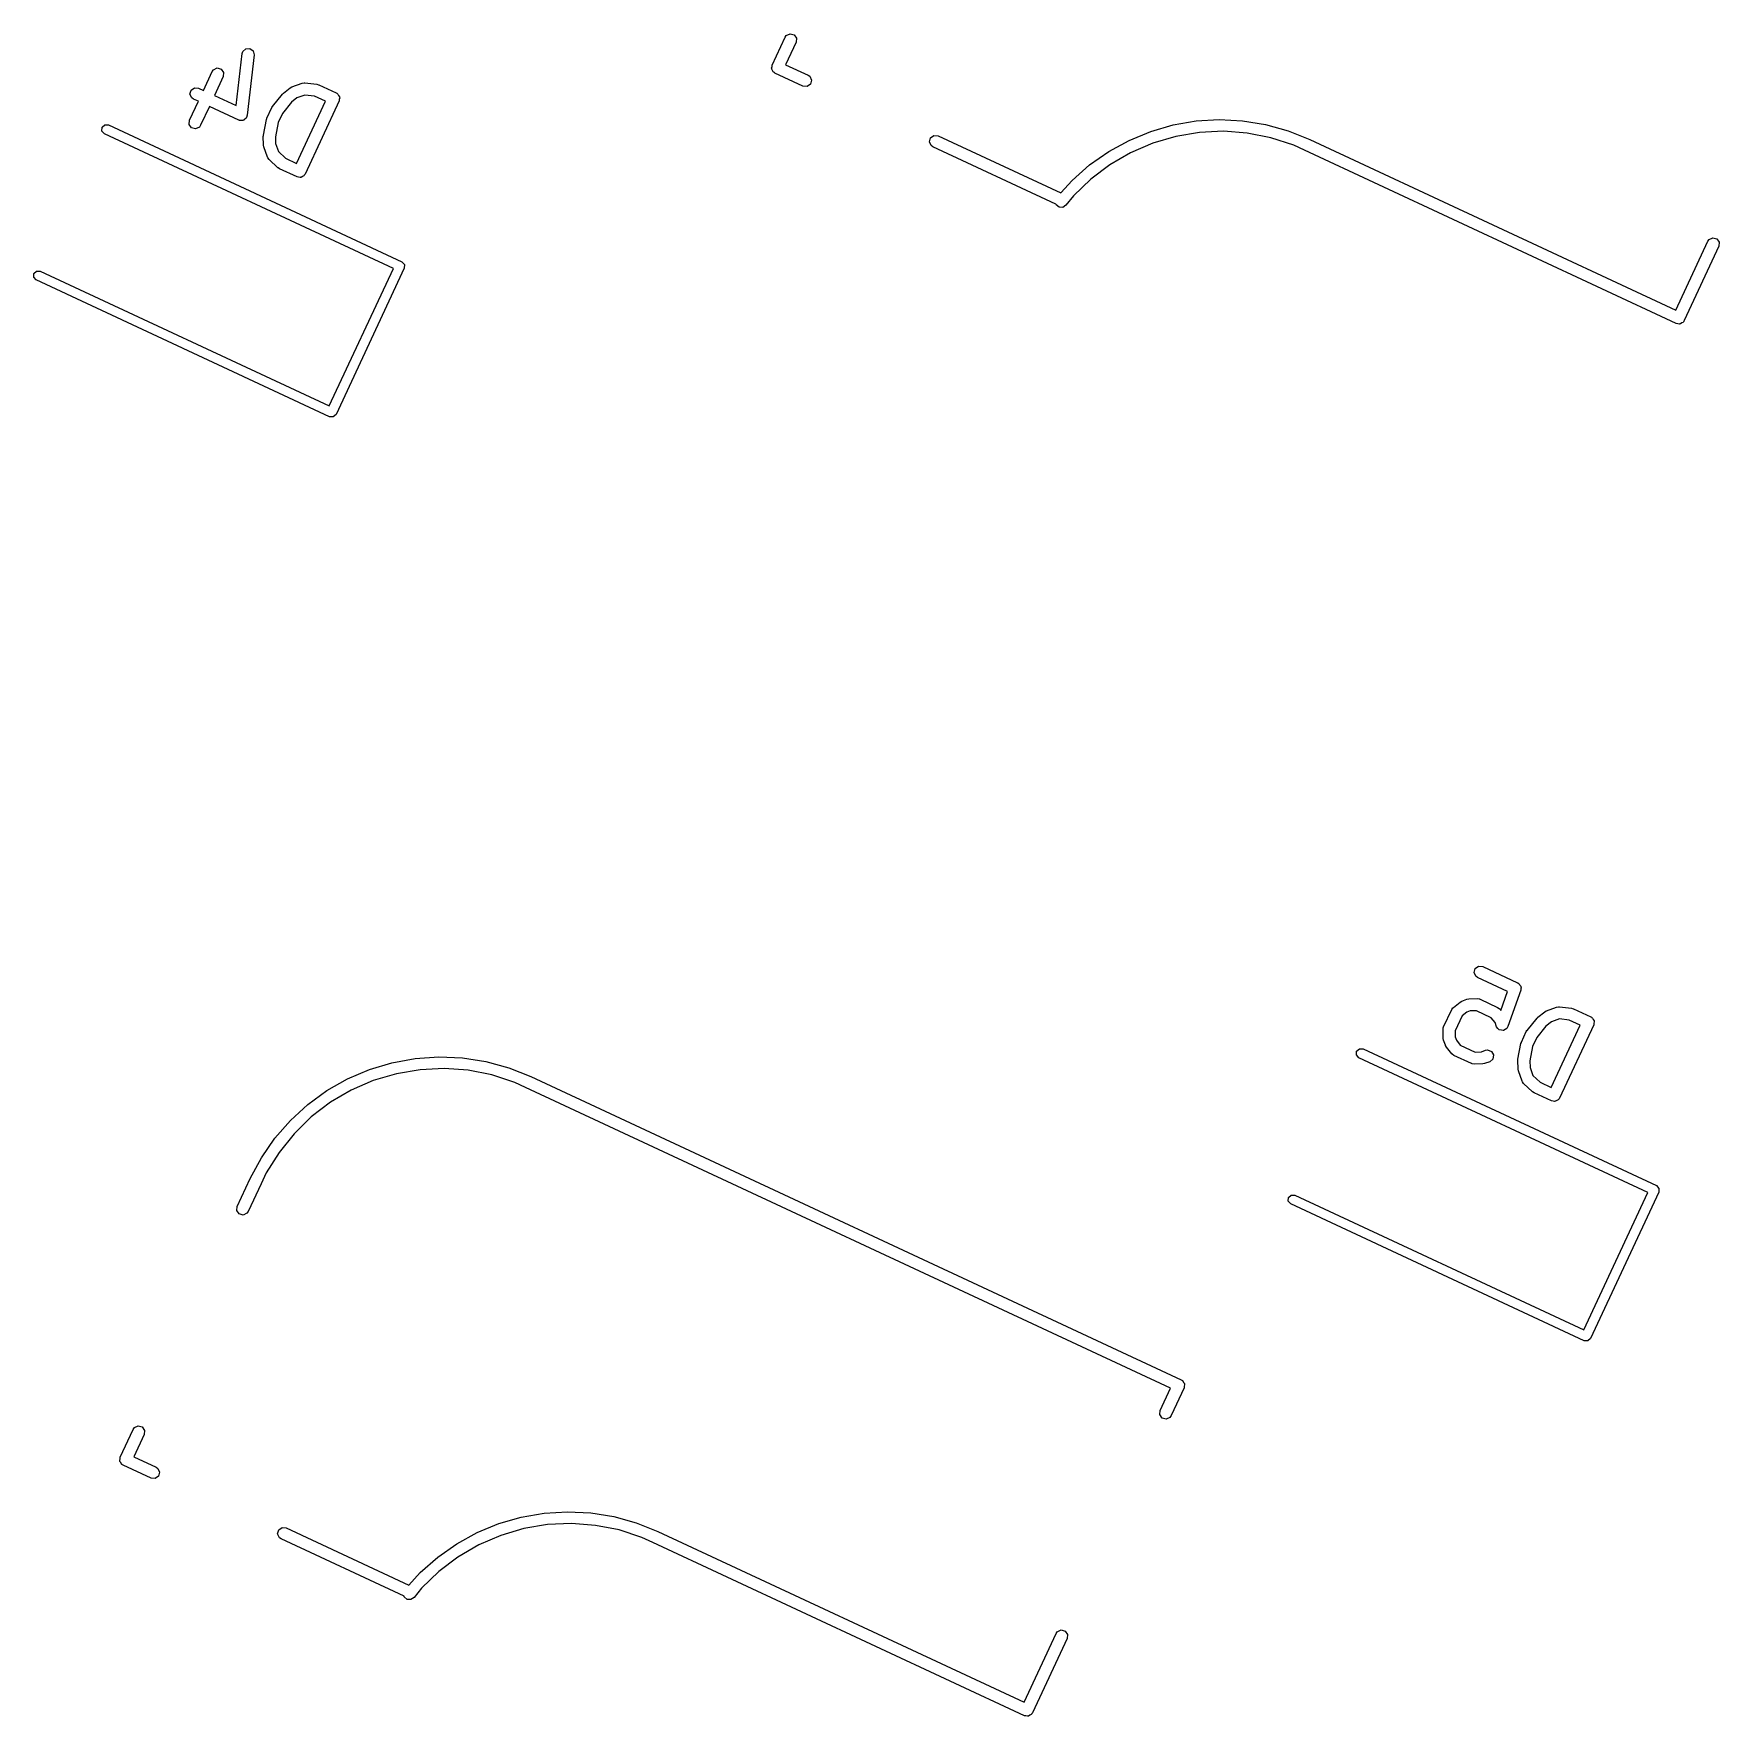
# Model space of a CAD drawing. Extents: x 22 to 260, y -160 to -44.
# Drawn here: x 101.48 to 122.36, y -100.58 to -79.73 of the extents above; entities that cross this region are included whole.
import ezdxf

# ---------------------------------------------------------------- set-up
doc = ezdxf.new("R2010")
doc.units = 0
doc.layers.add('BLACK', color=7, linetype='CONTINUOUS')

msp = doc.modelspace()

# ---------------------------------------------------------------- linework, layer by layer
at = {"layer": 'BLACK', "linetype": 'CONTINUOUS'}
for p, q in [((110.787, -79.7725), (110.802, -79.7511)), ((110.802, -79.7511), (110.849, -79.7294)), ((110.849, -79.7294), (110.898, -79.7427)), ((110.898, -79.7427), (110.928, -79.7848)), ((104.062, -79.9759), (104.069, -79.9509)), ((104.069, -79.9509), (104.106, -79.9156)), ((104.106, -79.9156), (104.157, -79.9126)), ((104.157, -79.9126), (104.199, -79.9431)), ((104.199, -79.9431), (104.211, -79.993)), ((110.626, -80.1178), (110.787, -79.7725)), ((110.923, -79.8359), (110.794, -80.1132)), ((110.928, -79.7848), (110.923, -79.8359)), ((103.691, -80.1974), (103.706, -80.176)), ((103.706, -80.176), (103.753, -80.1544)), ((103.753, -80.1544), (103.802, -80.1676)), ((103.802, -80.1676), (103.832, -80.2097)), ((103.987, -80.6205), (104.062, -79.9759)), ((104.211, -79.993), (104.125, -80.741)), ((110.619, -80.156), (110.625, -80.1372)), ((110.622, -80.1621), (110.619, -80.156)), ((110.622, -80.1689), (110.622, -80.1621)), ((110.633, -80.1848), (110.622, -80.1689)), ((110.625, -80.1372), (110.626, -80.1178)), ((110.794, -80.1132), (111.071, -80.2425)), ((103.582, -80.4315), (103.691, -80.1974)), ((103.827, -80.2608), (103.718, -80.4949)), ((103.832, -80.2097), (103.827, -80.2608)), ((104.656, -80.4002), (104.676, -80.3895)), ((104.676, -80.3895), (104.677, -80.3885)), ((104.677, -80.3885), (104.804, -80.3424)), ((104.804, -80.3424), (104.83, -80.3379)), ((104.83, -80.3379), (104.834, -80.3394)), ((104.834, -80.3394), (104.838, -80.3384)), ((104.838, -80.3384), (104.988, -80.3556)), ((104.988, -80.3556), (105.009, -80.362)), ((105.009, -80.362), (105.011, -80.3621)), ((105.011, -80.3621), (105.227, -80.4627)), ((110.641, -80.2025), (110.633, -80.1848)), ((110.649, -80.2082), (110.641, -80.2025)), ((110.651, -80.2109), (110.649, -80.2082)), ((110.654, -80.2118), (110.651, -80.2109)), ((110.662, -80.2174), (110.654, -80.2118)), ((111.008, -80.3785), (110.662, -80.2174)), ((111.059, -80.3829), (111.008, -80.3785)), ((111.101, -80.3535), (111.059, -80.3829)), ((111.071, -80.2425), (111.093, -80.2575)), ((111.093, -80.2575), (111.114, -80.3039)), ((111.114, -80.3039), (111.101, -80.3535)), ((103.41, -80.8016), (103.519, -80.5675)), ((103.414, -80.4773), (103.428, -80.4278)), ((103.436, -80.5238), (103.414, -80.4773)), ((103.428, -80.4278), (103.47, -80.3984)), ((103.457, -80.5388), (103.436, -80.5238)), ((103.519, -80.5675), (103.457, -80.5388)), ((103.47, -80.3984), (103.521, -80.4028)), ((103.521, -80.4028), (103.582, -80.4315)), ((103.718, -80.4949), (103.987, -80.6205)), ((104.438, -80.6304), (104.561, -80.4779)), ((104.673, -80.5788), (104.56, -80.7177)), ((104.561, -80.4779), (104.571, -80.4694)), ((104.571, -80.4694), (104.573, -80.4664)), ((104.573, -80.4664), (104.656, -80.4002)), ((104.74, -80.5253), (104.673, -80.5788)), ((104.736, -81.3374), (105.095, -80.567)), ((104.839, -80.4894), (104.74, -80.5253)), ((104.958, -80.5032), (104.839, -80.4894)), ((105.263, -80.5624), (104.84, -81.4687)), ((105.095, -80.567), (104.958, -80.5032)), ((105.227, -80.4627), (105.235, -80.4684)), ((105.235, -80.4684), (105.238, -80.4693)), ((105.238, -80.4693), (105.24, -80.472)), ((105.24, -80.472), (105.248, -80.4777)), ((105.248, -80.4777), (105.256, -80.4953)), ((105.256, -80.4953), (105.267, -80.5113)), ((105.265, -80.543), (105.263, -80.5624)), ((105.27, -80.5242), (105.265, -80.543)), ((105.267, -80.5113), (105.267, -80.518)), ((105.267, -80.518), (105.27, -80.5242)), ((103.405, -80.8527), (103.41, -80.8016)), ((103.655, -80.6308), (103.546, -80.865)), ((104.018, -80.8004), (103.655, -80.6308)), ((104.024, -80.8009), (104.018, -80.8004)), ((104.029, -80.8043), (104.024, -80.8009)), ((104.049, -80.8031), (104.029, -80.8043)), ((104.069, -80.8049), (104.049, -80.8031)), ((104.074, -80.8016), (104.069, -80.8049)), ((104.08, -80.8012), (104.074, -80.8016)), ((104.095, -80.7872), (104.08, -80.8012)), ((104.111, -80.7754), (104.095, -80.7872)), ((104.113, -80.7699), (104.111, -80.7754)), ((104.117, -80.766), (104.113, -80.7699)), ((104.125, -80.741), (104.117, -80.766)), ((104.325, -80.9856), (104.362, -80.7928)), ((104.362, -80.7928), (104.367, -80.7789)), ((104.367, -80.7789), (104.368, -80.7754)), ((104.368, -80.7754), (104.428, -80.6459)), ((104.428, -80.6459), (104.437, -80.6337)), ((104.437, -80.6337), (104.438, -80.6304)), ((104.56, -80.7177), (104.507, -80.8304)), ((115.878, -80.8112), (116.166, -80.7936)), ((116.166, -80.7936), (116.455, -80.8079)), ((116.455, -80.8079), (116.74, -80.854)), ((102.324, -80.9353), (102.326, -80.8894)), ((102.355, -80.9692), (102.324, -80.9353)), ((102.326, -80.8894), (102.36, -80.8584)), ((105.935, -82.6385), (102.355, -80.9692)), ((102.36, -80.8584), (102.406, -80.8604)), ((102.406, -80.8604), (106.04, -82.5551)), ((103.435, -80.8947), (103.405, -80.8527)), ((103.484, -80.908), (103.435, -80.8947)), ((103.531, -80.8863), (103.484, -80.908)), ((103.546, -80.865), (103.531, -80.8863)), ((104.323, -81.0019), (104.325, -80.9891)), ((104.326, -81.1084), (104.323, -81.0019)), ((104.325, -80.9891), (104.325, -80.9856)), ((104.507, -80.8304), (104.473, -81.006)), ((104.473, -81.006), (104.476, -81.0921)), ((112.589, -81.0189), (112.631, -80.9895)), ((112.631, -80.9895), (112.683, -80.9939)), ((112.683, -80.9939), (114.203, -81.7029)), ((115.049, -81.0511), (115.316, -80.9407)), ((115.316, -80.9407), (115.593, -80.8604)), ((115.626, -81.0022), (115.341, -81.0864)), ((115.593, -80.8604), (115.878, -80.8112)), ((115.919, -80.9529), (115.626, -81.0022)), ((116.217, -80.9393), (115.919, -80.9529)), ((116.513, -80.9615), (116.217, -80.9393)), ((116.805, -81.0193), (116.513, -80.9615)), ((116.74, -80.854), (117.018, -80.9312)), ((117.018, -80.9312), (117.286, -81.0386)), ((104.327, -81.1099), (104.326, -81.1084)), ((104.331, -81.132), (104.327, -81.1099)), ((104.377, -81.2585), (104.331, -81.132)), ((104.476, -81.0921), (104.512, -81.1906)), ((104.512, -81.1906), (104.599, -81.2736)), ((112.576, -81.0684), (112.589, -81.0189)), ((112.598, -81.1149), (112.576, -81.0684)), ((112.619, -81.1299), (112.598, -81.1149)), ((114.142, -81.8402), (112.619, -81.1299)), ((114.56, -81.3565), (114.796, -81.1903)), ((114.796, -81.1903), (115.049, -81.0511)), ((115.068, -81.2042), (114.811, -81.3541)), ((115.341, -81.0864), (115.068, -81.2042)), ((117.088, -81.1116), (116.805, -81.0193)), ((117.222, -81.1744), (117.088, -81.1116)), ((117.223, -81.1745), (117.222, -81.1744)), ((121.827, -83.3215), (117.223, -81.1745)), ((117.286, -81.0386), (117.286, -81.0386)), ((117.286, -81.0386), (117.286, -81.0386)), ((117.286, -81.0386), (121.822, -83.1538)), ((104.38, -81.262), (104.377, -81.2585)), ((104.38, -81.2664), (104.38, -81.262)), ((104.396, -81.2873), (104.38, -81.2664)), ((104.505, -81.3909), (104.396, -81.2873)), ((104.506, -81.3915), (104.505, -81.3909)), ((104.525, -81.4044), (104.506, -81.3915)), ((104.741, -81.505), (104.525, -81.4044)), ((104.599, -81.2736), (104.736, -81.3374)), ((114.344, -81.5477), (114.56, -81.3565)), ((114.811, -81.3541), (114.574, -81.5337)), ((104.76, -81.5067), (104.741, -81.505)), ((104.779, -81.5117), (104.76, -81.5067)), ((104.785, -81.5089), (104.779, -81.5117)), ((104.792, -81.5095), (104.785, -81.5089)), ((104.808, -81.4983), (104.792, -81.5095)), ((104.825, -81.4901), (104.808, -81.4983)), ((104.831, -81.482), (104.825, -81.4901)), ((104.834, -81.48), (104.831, -81.482)), ((104.835, -81.4768), (104.834, -81.48)), ((104.84, -81.4687), (104.835, -81.4768)), ((114.203, -81.7029), (114.344, -81.5477)), ((114.574, -81.5337), (114.36, -81.7406)), ((114.145, -81.8497), (114.142, -81.8402)), ((114.181, -81.8789), (114.145, -81.8497)), ((114.36, -81.7406), (114.266, -81.8561)), ((114.227, -81.8813), (114.181, -81.8789)), ((114.266, -81.8561), (114.227, -81.8813)), ((122.235, -82.2796), (122.281, -82.258)), ((122.281, -82.258), (122.331, -82.2712)), ((121.822, -83.1538), (122.22, -82.301)), ((122.356, -82.3644), (121.926, -83.2852)), ((122.22, -82.301), (122.235, -82.2796)), ((122.331, -82.2712), (122.36, -82.3133)), ((122.36, -82.3133), (122.356, -82.3644)), ((101.481, -82.7021), (101.515, -82.671)), ((101.515, -82.671), (101.561, -82.673)), ((101.561, -82.673), (105.141, -84.3424)), ((105.141, -84.3424), (105.935, -82.6385)), ((106.07, -82.6349), (105.224, -84.4475)), ((106.04, -82.5551), (106.04, -82.5551)), ((106.04, -82.5551), (106.072, -82.589)), ((106.072, -82.589), (106.07, -82.6349)), ((101.479, -82.7479), (101.481, -82.7021)), ((101.51, -82.7818), (101.479, -82.7479)), ((105.145, -84.4765), (101.51, -82.7818)), ((121.894, -83.3147), (121.878, -83.3259)), ((121.911, -83.3065), (121.894, -83.3147)), ((121.917, -83.2984), (121.911, -83.3065)), ((121.92, -83.2965), (121.917, -83.2984)), ((121.921, -83.2933), (121.92, -83.2965)), ((121.926, -83.2852), (121.921, -83.2933)), ((121.846, -83.3231), (121.827, -83.3215)), ((121.865, -83.3282), (121.846, -83.3231)), ((121.871, -83.3253), (121.865, -83.3282)), ((121.878, -83.3259), (121.871, -83.3253)), ((105.19, -84.4785), (105.145, -84.4765)), ((105.224, -84.4475), (105.19, -84.4785)), ((105.224, -84.4475), (105.224, -84.4475)), ((119.323, -91.364), (119.336, -91.3145)), ((119.345, -91.4105), (119.323, -91.364)), ((119.336, -91.3145), (119.378, -91.2851)), ((119.366, -91.4255), (119.345, -91.4105)), ((119.736, -91.598), (119.366, -91.4255)), ((119.378, -91.2851), (119.43, -91.2895)), ((119.43, -91.2895), (119.861, -91.4908)), ((119.654, -91.8335), (119.736, -91.598)), ((119.9, -91.5835), (119.742, -92.0352)), ((119.861, -91.4908), (119.864, -91.4931)), ((119.864, -91.4931), (119.866, -91.4933)), ((119.866, -91.4933), (119.868, -91.4957)), ((119.868, -91.4957), (119.882, -91.5057)), ((119.882, -91.5057), (119.889, -91.5202)), ((119.889, -91.5202), (119.9, -91.5322)), ((119.9, -91.5322), (119.9, -91.5427)), ((119.9, -91.5427), (119.904, -91.5522)), ((119.904, -91.5522), (119.9, -91.5676)), ((119.9, -91.5676), (119.9, -91.5835)), ((118.945, -92.0394), (119.045, -91.8236)), ((119.045, -91.8236), (119.06, -91.8022)), ((119.06, -91.8022), (119.064, -91.8003)), ((119.064, -91.8003), (119.067, -91.7965)), ((119.067, -91.7965), (119.15, -91.7303)), ((119.15, -91.7303), (119.17, -91.7197)), ((119.17, -91.7197), (119.171, -91.7186)), ((119.171, -91.7186), (119.234, -91.6956)), ((119.234, -91.8554), (119.174, -91.903)), ((119.234, -91.6956), (119.256, -91.6917)), ((119.274, -91.8407), (119.234, -91.8554)), ((119.256, -91.6917), (119.258, -91.6911)), ((119.258, -91.6911), (119.364, -91.6882)), ((119.351, -91.8386), (119.274, -91.8407)), ((119.534, -91.9243), (119.351, -91.8386)), ((119.364, -91.6882), (119.39, -91.692)), ((119.39, -91.692), (119.394, -91.6948)), ((119.394, -91.6948), (119.398, -91.6952)), ((119.398, -91.6952), (119.614, -91.7958)), ((119.614, -91.7958), (119.635, -91.8107)), ((119.635, -91.8107), (119.637, -91.8148)), ((119.637, -91.8148), (119.641, -91.8171)), ((119.641, -91.8171), (119.654, -91.8335)), ((120.114, -91.917), (120.197, -91.8509)), ((120.197, -91.8509), (120.217, -91.8402)), ((120.217, -91.8402), (120.218, -91.8391)), ((120.218, -91.8391), (120.345, -91.7931)), ((120.345, -91.7931), (120.37, -91.7885)), ((120.37, -91.7885), (120.375, -91.7901)), ((120.375, -91.7901), (120.379, -91.789)), ((120.379, -91.789), (120.528, -91.8062)), ((120.528, -91.8062), (120.55, -91.8126)), ((120.55, -91.8126), (120.552, -91.8128)), ((120.552, -91.8128), (120.767, -91.9134)), ((118.938, -92.0731), (118.941, -92.0473)), ((118.94, -92.1796), (118.938, -92.0731)), ((118.941, -92.0473), (118.944, -92.0438)), ((118.944, -92.0438), (118.945, -92.0394)), ((119.174, -91.903), (119.088, -92.0867)), ((119.582, -91.9843), (119.534, -91.9243)), ((119.601, -92.0361), (119.582, -91.9843)), ((119.601, -92.0365), (119.601, -92.0361)), ((119.601, -92.037), (119.601, -92.0365)), ((119.618, -92.0561), (119.601, -92.037)), ((119.634, -92.0754), (119.618, -92.0561)), ((119.634, -92.0755), (119.634, -92.0754)), ((119.635, -92.0759), (119.634, -92.0755)), ((119.66, -92.0799), (119.635, -92.0759)), ((119.684, -92.0843), (119.66, -92.0799)), ((119.685, -92.0841), (119.684, -92.0843)), ((119.707, -92.0713), (119.685, -92.0842)), ((119.685, -92.0842), (119.685, -92.0841)), ((119.729, -92.0587), (119.707, -92.0713)), ((119.742, -92.0352), (119.729, -92.058)), ((119.729, -92.058), (119.729, -92.0582)), ((119.729, -92.0582), (119.729, -92.0587)), ((119.969, -92.0966), (119.977, -92.0843)), ((119.977, -92.0843), (119.978, -92.0811)), ((119.978, -92.0811), (120.102, -91.9286)), ((120.213, -92.0294), (120.101, -92.1684)), ((120.102, -91.9286), (120.112, -91.9201)), ((120.112, -91.9201), (120.114, -91.917)), ((120.281, -91.9759), (120.213, -92.0294)), ((120.277, -92.788), (120.636, -92.0177)), ((120.379, -91.9401), (120.281, -91.9759)), ((120.499, -91.9539), (120.379, -91.9401)), ((120.804, -92.0131), (120.381, -92.9194)), ((120.636, -92.0177), (120.499, -91.9539)), ((120.767, -91.9134), (120.775, -91.9191)), ((120.775, -91.9191), (120.779, -91.9199)), ((120.779, -91.9199), (120.781, -91.9227)), ((120.781, -91.9227), (120.789, -91.9283)), ((120.789, -91.9283), (120.797, -91.946)), ((120.797, -91.946), (120.808, -91.962)), ((120.805, -91.9937), (120.804, -92.0131)), ((120.81, -91.9748), (120.805, -91.9937)), ((120.808, -91.962), (120.808, -91.9687)), ((120.808, -91.9687), (120.81, -91.9748)), ((118.941, -92.1811), (118.94, -92.1796)), ((118.945, -92.2032), (118.941, -92.1811)), ((118.968, -92.2664), (118.945, -92.2032)), ((118.969, -92.2677), (118.968, -92.2664)), ((118.98, -92.2874), (118.969, -92.2677)), ((119.046, -92.3708), (118.98, -92.2874)), ((119.088, -92.0867), (119.09, -92.1633)), ((119.09, -92.1633), (119.105, -92.2037)), ((119.105, -92.2037), (119.152, -92.2637)), ((119.152, -92.2637), (119.336, -92.3494)), ((119.865, -92.4363), (119.903, -92.2435)), ((119.903, -92.2435), (119.908, -92.2295)), ((119.908, -92.2261), (119.969, -92.0966)), ((119.908, -92.2295), (119.908, -92.2261)), ((120.048, -92.2811), (120.014, -92.4567)), ((120.101, -92.1684), (120.048, -92.2811)), ((105.637, -92.5663), (105.917, -92.4817)), ((105.917, -92.4817), (106.206, -92.4289)), ((106.206, -92.4289), (106.498, -92.4088)), ((106.498, -92.4088), (106.791, -92.4216)), ((106.791, -92.4216), (107.081, -92.4672)), ((107.081, -92.4672), (107.364, -92.5448)), ((117.865, -92.386), (117.867, -92.3401)), ((117.896, -92.4198), (117.865, -92.386)), ((117.867, -92.3401), (117.901, -92.3091)), ((121.476, -94.0892), (117.896, -92.4198)), ((117.901, -92.3091), (117.947, -92.3111)), ((117.947, -92.3111), (121.581, -94.0058)), ((119.05, -92.3732), (119.046, -92.3708)), ((119.052, -92.3772), (119.05, -92.3732)), ((119.073, -92.3922), (119.052, -92.3772)), ((119.289, -92.4928), (119.073, -92.3922)), ((119.293, -92.4932), (119.289, -92.4928)), ((119.297, -92.496), (119.293, -92.4932)), ((119.323, -92.4998), (119.297, -92.496)), ((119.429, -92.4969), (119.323, -92.4998)), ((119.336, -92.3494), (119.413, -92.3473)), ((119.413, -92.3473), (119.465, -92.3284)), ((119.43, -92.4963), (119.429, -92.4969)), ((119.453, -92.4924), (119.43, -92.4963)), ((119.516, -92.4694), (119.453, -92.4924)), ((119.465, -92.3284), (119.49, -92.3239)), ((119.49, -92.3239), (119.538, -92.3414)), ((119.555, -92.4364), (119.516, -92.4694)), ((119.538, -92.3414), (119.564, -92.3859)), ((119.564, -92.3859), (119.555, -92.4364)), ((119.864, -92.4526), (119.866, -92.4398)), ((119.867, -92.559), (119.864, -92.4526)), ((119.866, -92.4398), (119.865, -92.4363)), ((120.014, -92.4567), (120.017, -92.5427)), ((105.112, -92.827), (105.367, -92.6819)), ((105.367, -92.6819), (105.637, -92.5663)), ((105.686, -92.7031), (105.413, -92.8218)), ((105.972, -92.6182), (105.686, -92.7031)), ((106.266, -92.5684), (105.972, -92.6182)), ((106.564, -92.5544), (106.266, -92.5684)), ((106.862, -92.5764), (106.564, -92.5544)), ((107.154, -92.634), (106.862, -92.5764)), ((107.438, -92.7266), (107.154, -92.634)), ((107.364, -92.5448), (107.636, -92.6536)), ((107.636, -92.6536), (107.636, -92.6536)), ((107.636, -92.6536), (115.693, -96.4107)), ((107.636, -92.6536), (107.636, -92.6536)), ((119.868, -92.5605), (119.867, -92.559)), ((119.871, -92.5826), (119.868, -92.5605)), ((119.917, -92.7092), (119.871, -92.5826)), ((119.92, -92.7126), (119.917, -92.7092)), ((120.017, -92.5427), (120.052, -92.6412)), ((120.052, -92.6412), (120.14, -92.7242)), ((104.875, -92.9996), (105.112, -92.827)), ((105.413, -92.8218), (105.156, -92.9726)), ((107.573, -92.7896), (107.438, -92.7266)), ((115.562, -96.515), (107.573, -92.7896)), ((107.573, -92.7896), (107.573, -92.7896)), ((119.921, -92.7171), (119.92, -92.7126)), ((119.936, -92.738), (119.921, -92.7171)), ((120.046, -92.8415), (119.936, -92.738)), ((120.047, -92.8422), (120.046, -92.8415)), ((120.066, -92.855), (120.047, -92.8422)), ((120.281, -92.9557), (120.066, -92.855)), ((120.14, -92.7242), (120.277, -92.788)), ((120.381, -92.9194), (120.375, -92.9275)), ((104.659, -93.1977), (104.875, -92.9996)), ((105.156, -92.9726), (104.918, -93.1534)), ((120.301, -92.9574), (120.281, -92.9557)), ((120.32, -92.9624), (120.301, -92.9574)), ((120.326, -92.9595), (120.32, -92.9624)), ((120.332, -92.9601), (120.326, -92.9595)), ((120.348, -92.949), (120.332, -92.9601)), ((120.366, -92.9407), (120.348, -92.949)), ((120.372, -92.9326), (120.366, -92.9407)), ((120.375, -92.9307), (120.372, -92.9326)), ((120.375, -92.9275), (120.375, -92.9307)), ((104.466, -93.4188), (104.659, -93.1977)), ((104.918, -93.1534), (104.705, -93.3614)), ((104.3, -93.6601), (104.466, -93.4188)), ((104.705, -93.3614), (104.518, -93.5936)), ((104.161, -93.9185), (104.3, -93.6601)), ((104.518, -93.5936), (104.36, -93.8467)), ((104, -94.2638), (104.161, -93.9185)), ((104.161, -93.9185), (104.161, -93.9185)), ((104.36, -93.8467), (104.297, -93.9819)), ((104.297, -93.9819), (104.136, -94.3272)), ((104.297, -93.9819), (104.297, -93.9819)), ((117.02, -94.1986), (117.022, -94.1527)), ((117.022, -94.1527), (117.056, -94.1217)), ((117.056, -94.1217), (117.102, -94.1237)), ((117.102, -94.1237), (120.682, -95.793)), ((120.682, -95.793), (121.476, -94.0892)), ((121.61, -94.0855), (120.765, -95.8981)), ((121.581, -94.0058), (121.581, -94.0058)), ((121.581, -94.0058), (121.612, -94.0396)), ((121.612, -94.0396), (121.61, -94.0855)), ((103.996, -94.3149), (104, -94.2638)), ((104.025, -94.3569), (103.996, -94.3149)), ((104.075, -94.3702), (104.025, -94.3569)), ((104.121, -94.3485), (104.075, -94.3702)), ((104.136, -94.3272), (104.121, -94.3485)), ((117.051, -94.2325), (117.02, -94.1986)), ((120.685, -95.9272), (117.051, -94.2325)), ((120.731, -95.9292), (120.685, -95.9272)), ((120.765, -95.8981), (120.731, -95.9292)), ((120.765, -95.8981), (120.765, -95.8981)), ((115.693, -96.4107), (115.701, -96.4164)), ((115.701, -96.4164), (115.705, -96.4173)), ((115.705, -96.4173), (115.706, -96.42)), ((115.706, -96.42), (115.715, -96.4257)), ((115.715, -96.4257), (115.723, -96.4433)), ((115.723, -96.4433), (115.734, -96.4593)), ((115.734, -96.4593), (115.733, -96.466)), ((115.733, -96.466), (115.736, -96.4722)), ((115.433, -96.7923), (115.562, -96.515)), ((115.73, -96.5104), (115.569, -96.8557)), ((115.731, -96.491), (115.73, -96.5104)), ((115.736, -96.4722), (115.731, -96.491)), ((115.428, -96.8434), (115.433, -96.7923)), ((115.458, -96.8854), (115.428, -96.8434)), ((115.507, -96.8987), (115.458, -96.8854)), ((115.554, -96.877), (115.507, -96.8987)), ((115.569, -96.8557), (115.554, -96.877)), ((102.551, -97.3715), (102.712, -97.0262)), ((102.712, -97.0262), (102.727, -97.0049)), ((102.848, -97.0896), (102.718, -97.3669)), ((102.727, -97.0049), (102.773, -96.9832)), ((102.773, -96.9832), (102.823, -96.9965)), ((102.823, -96.9965), (102.852, -97.0385)), ((102.852, -97.0385), (102.848, -97.0896)), ((102.544, -97.4098), (102.549, -97.3909)), ((102.547, -97.4159), (102.544, -97.4098)), ((102.546, -97.4226), (102.547, -97.4159)), ((102.558, -97.4386), (102.546, -97.4226)), ((102.549, -97.3909), (102.551, -97.3715)), ((102.566, -97.4563), (102.558, -97.4386)), ((102.574, -97.4619), (102.566, -97.4563)), ((102.576, -97.4647), (102.574, -97.4619)), ((102.579, -97.4655), (102.576, -97.4647)), ((102.587, -97.4712), (102.579, -97.4655)), ((102.932, -97.6322), (102.587, -97.4712)), ((102.718, -97.3669), (102.996, -97.4963)), ((102.996, -97.4963), (103.017, -97.5112)), ((103.017, -97.5112), (103.039, -97.5577)), ((102.984, -97.6367), (102.932, -97.6322)), ((103.026, -97.6073), (102.984, -97.6367)), ((103.039, -97.5577), (103.026, -97.6073)), ((107.241, -98.1945), (107.518, -98.1142)), ((107.518, -98.1142), (107.803, -98.065)), ((107.803, -98.065), (108.091, -98.0474)), ((108.091, -98.0474), (108.379, -98.0618)), ((108.379, -98.0618), (108.664, -98.1078)), ((108.664, -98.1078), (108.943, -98.185)), ((104.501, -98.3222), (104.514, -98.2726)), ((104.523, -98.3687), (104.501, -98.3222)), ((104.514, -98.2726), (104.556, -98.2432)), ((104.556, -98.2432), (104.607, -98.2477)), ((104.607, -98.2477), (106.128, -98.9566)), ((106.721, -98.4441), (106.974, -98.3049)), ((106.974, -98.3049), (107.241, -98.1945)), ((107.265, -98.3401), (106.992, -98.458)), ((107.551, -98.256), (107.265, -98.3401)), ((107.844, -98.2067), (107.551, -98.256)), ((108.141, -98.1931), (107.844, -98.2067)), ((108.438, -98.2154), (108.141, -98.1931)), ((108.73, -98.2731), (108.438, -98.2154)), ((109.012, -98.3655), (108.73, -98.2731)), ((108.943, -98.185), (109.211, -98.2923)), ((109.211, -98.2923), (109.211, -98.2924)), ((109.211, -98.2924), (113.747, -100.408)), ((104.544, -98.3836), (104.523, -98.3687)), ((106.067, -99.0939), (104.544, -98.3836)), ((106.485, -98.6103), (106.721, -98.4441)), ((106.992, -98.458), (106.735, -98.6078)), ((109.147, -98.4283), (109.012, -98.3655)), ((113.751, -100.575), (109.147, -98.4283)), ((109.147, -98.4283), (109.147, -98.4283)), ((106.268, -98.8015), (106.485, -98.6103)), ((106.735, -98.6078), (106.498, -98.7875)), ((106.128, -98.9566), (106.268, -98.8015)), ((106.498, -98.7875), (106.284, -98.9943)), ((106.07, -99.1034), (106.067, -99.0939)), ((106.106, -99.1326), (106.07, -99.1034)), ((106.152, -99.1351), (106.106, -99.1326)), ((106.191, -99.1099), (106.152, -99.1351)), ((106.284, -98.9943), (106.191, -99.1099)), ((113.747, -100.408), (114.144, -99.5547)), ((114.144, -99.5547), (114.159, -99.5334)), ((114.159, -99.5334), (114.206, -99.5117)), ((114.206, -99.5117), (114.255, -99.525)), ((114.255, -99.525), (114.285, -99.567)), ((114.285, -99.567), (114.28, -99.6181)), ((114.28, -99.6181), (113.851, -100.539)), ((113.771, -100.577), (113.751, -100.575)), ((113.79, -100.582), (113.771, -100.577)), ((113.796, -100.579), (113.79, -100.582)), ((113.802, -100.58), (113.796, -100.579)), ((113.818, -100.569), (113.802, -100.58)), ((113.836, -100.56), (113.818, -100.569)), ((113.842, -100.552), (113.836, -100.56)), ((113.844, -100.55), (113.842, -100.552)), ((113.845, -100.547), (113.844, -100.55)), ((113.851, -100.539), (113.845, -100.547))]:
    msp.add_line(p, q, dxfattribs=at)

doc.saveas('drawing.dxf')
